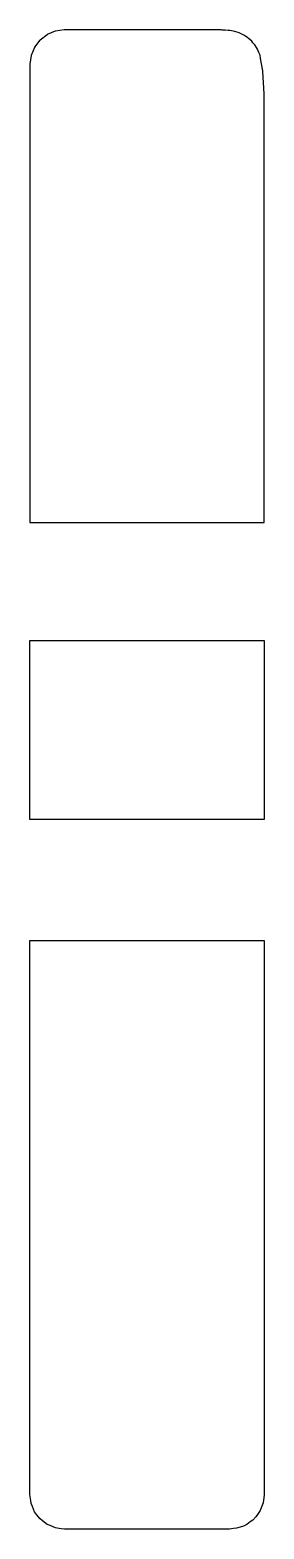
# Model space of a CAD drawing. Header units: metres. Extents: x 2.4 to 16, y -16 to 71.
import ezdxf

# ---------------------------------------------------------------- set-up
doc = ezdxf.new("R2010")
doc.units = ezdxf.units.M

msp = doc.modelspace()

# ---------------------------------------------------------------- linework, layer by layer
for p, q in [((3.391, 70.725), (2.986, 70.414)), ((3.4, 70.732), (3.391, 70.725)), ((3.872, 70.928), (3.4, 70.732)), ((3.882, 70.932), (3.872, 70.928)), ((4.389, 70.999), (3.882, 70.932)), ((4.4, 71), (4.389, 70.999)), ((12.911, 71), (4.4, 71)), ((13.01, 71), (12.911, 71)), ((13.143, 71), (13.01, 71)), ((13.296, 71), (13.143, 71)), ((13.427, 71), (13.296, 71)), ((13.507, 71), (13.427, 71)), ((13.561, 70.998), (13.507, 71)), ((13.588, 70.996), (13.561, 70.998)), ((13.75, 70.987), (13.588, 70.996)), ((13.908, 70.977), (13.75, 70.987)), ((14.013, 70.969), (13.908, 70.977)), ((14.297, 70.914), (14.013, 70.969)), ((14.302, 70.913), (14.297, 70.914)), ((14.304, 70.912), (14.302, 70.913)), ((14.564, 70.826), (14.304, 70.912)), ((14.748, 70.74), (14.564, 70.826)), ((14.817, 70.708), (14.748, 70.74)), ((14.947, 70.629), (14.817, 70.708)), ((15.048, 70.561), (14.947, 70.629)), ((15.08, 70.531), (15.048, 70.561)), ((15.282, 70.355), (15.08, 70.531)), ((2.664, 69.99), (2.468, 69.518)), ((2.668, 70), (2.664, 69.99)), ((2.979, 70.406), (2.668, 70)), ((2.986, 70.414), (2.979, 70.406)), ((15.356, 70.263), (15.282, 70.355)), ((15.471, 70.13), (15.356, 70.263)), ((15.557, 69.986), (15.471, 70.13)), ((15.625, 69.883), (15.557, 69.986)), ((15.7, 69.699), (15.625, 69.883)), ((15.739, 69.618), (15.7, 69.699)), ((15.765, 69.537), (15.739, 69.618)), ((2.401, 69.011), (2.4, 69)), ((2.4, 69), (2.4, 68.898)), ((2.4, 68.898), (2.4, 68.889)), ((2.4, 68.889), (2.4, 68.879)), ((2.4, 68.879), (2.4, 68.869)), ((2.4, 68.869), (2.4, 68.288)), ((2.468, 69.518), (2.401, 69.011)), ((15.798, 69.343), (15.765, 69.537)), ((15.923, 68.632), (15.798, 69.343)), ((2.4, 68.288), (2.4, 51.803)), ((15.927, 68.581), (15.923, 68.632)), ((16, 67.285), (15.927, 68.581)), ((16, 66.721), (16, 67.285)), ((16, 64.51), (16, 66.721)), ((16, 49.738), (16, 64.51)), ((2.4, 51.803), (2.4, 49.738)), ((2.4, 49.738), (2.4, 47.295)), ((16, 47.295), (16, 49.738)), ((16, 49.738), (16, 49.738)), ((2.4, 47.295), (2.4, 44.233)), ((16, 44.233), (16, 47.295)), ((2.4, 44.233), (2.4, 43.219)), ((16, 42.408), (16, 44.233)), ((2.4, 43.219), (2.4, 42.408)), ((2.4, 42.408), (5.265, 42.408)), ((5.265, 42.408), (16, 42.408)), ((2.4, 34.577), (2.4, 35.572)), ((2.4, 35.572), (13.135, 35.572)), ((13.135, 35.572), (16, 35.572)), ((16, 35.572), (16, 33.748)), ((16, 35.572), (16, 35.572)), ((2.4, 33.748), (2.4, 34.577)), ((2.4, 30.321), (2.4, 33.748)), ((16, 33.748), (16, 30.1)), ((2.4, 26.82), (2.4, 30.321)), ((16, 30.1), (16, 26.82)), ((2.4, 26.075), (2.4, 26.82)), ((16, 26.82), (16, 25.18)), ((2.4, 25.18), (2.4, 26.075)), ((13.425, 25.18), (2.4, 25.18)), ((16, 25.18), (13.425, 25.18)), ((2.4, 17.431), (2.4, 18.16)), ((2.4, 18.16), (4.975, 18.16)), ((2.4, 16.52), (2.4, 17.431)), ((4.975, 18.16), (16, 18.16)), ((16, 18.16), (16, 16.52)), ((2.4, 13.347), (2.4, 16.52)), ((16, 16.52), (16, 13.347)), ((16, 16.52), (16, 16.52)), ((2.4, 10.94), (2.4, 13.347)), ((16, 13.347), (16, 9.132)), ((2.4, 8.848), (2.4, 10.94)), ((2.4, 6.222), (2.4, 8.848)), ((16, 9.132), (16, 7.24)), ((16, 7.24), (16, -7.295)), ((2.4, 6.088), (2.4, 6.222)), ((2.4, 2.077), (2.4, 6.088)), ((2.4, 1.836), (2.4, 2.077)), ((2.4, 1.613), (2.4, 1.836)), ((2.4, 1.429), (2.4, 1.613)), ((2.4, -7.943), (2.4, 1.429)), ((16, -7.295), (16, -11.141)), ((2.4, -8.293), (2.4, -7.943)), ((2.4, -8.535), (2.4, -8.293)), ((2.4, -13.98), (2.4, -8.535)), ((16, -11.141), (16, -11.361)), ((16, -11.361), (16, -11.602)), ((16, -11.602), (16, -11.843)), ((16, -11.843), (16, -11.976)), ((16, -11.976), (16, -12.102)), ((16, -12.102), (16, -12.331)), ((16, -12.331), (16, -12.452)), ((16, -12.452), (16, -12.656)), ((16, -12.656), (16, -12.824)), ((16, -12.824), (16, -14)), ((2.4, -14), (2.4, -13.98)), ((2.446, -14.351), (2.4, -14)), ((2.468, -14.518), (2.446, -14.351)), ((2.54, -14.69), (2.468, -14.518)), ((2.668, -15), (2.54, -14.69)), ((15.833, -14.779), (15.773, -14.923)), ((15.941, -14.48), (15.833, -14.779)), ((15.971, -14.313), (15.941, -14.48)), ((15.987, -14.207), (15.971, -14.313)), ((16, -14), (15.987, -14.207)), ((2.781, -15.148), (2.668, -15)), ((2.986, -15.414), (2.781, -15.148)), ((3.134, -15.528), (2.986, -15.414)), ((3.401, -15.733), (3.134, -15.528)), ((15.2, -15.59), (15.001, -15.731)), ((15.34, -15.483), (15.2, -15.59)), ((15.517, -15.299), (15.34, -15.483)), ((15.618, -15.167), (15.517, -15.299)), ((15.773, -14.923), (15.618, -15.167)), ((3.573, -15.804), (3.401, -15.733)), ((3.882, -15.932), (3.573, -15.804)), ((3.975, -15.944), (3.882, -15.932)), ((4.207, -15.984), (3.975, -15.944)), ((4.4, -16), (4.207, -15.984)), ((11.969, -16), (4.4, -16)), ((14, -16), (11.969, -16)), ((14.219, -15.971), (14, -16)), ((14.407, -15.956), (14.219, -15.971)), ((14.613, -15.902), (14.407, -15.956)), ((14.798, -15.825), (14.613, -15.902)), ((15.001, -15.731), (14.798, -15.825))]:
    msp.add_line(p, q)

doc.saveas('drawing.dxf')
